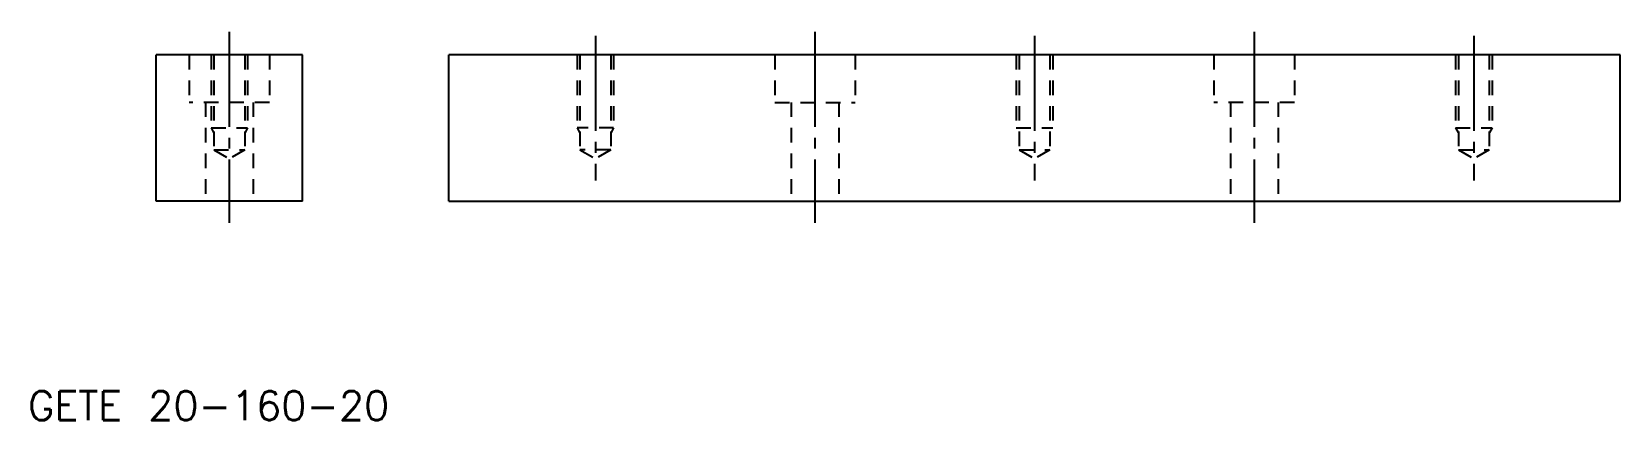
# Model space of a CAD drawing. Extents: x 44 to 261, y 331 to 385.
import ezdxf

# ---------------------------------------------------------------- set-up
doc = ezdxf.new("R2010")
doc.units = 0
doc.header["$MEASUREMENT"] = 0
doc.linetypes.add('CENTER', pattern=[17.5, 13, -1.5, 1.5, -1.5])
doc.linetypes.add('DASHED', pattern=[3.5, 2, -1.5])
doc.layers.get('0').update_dxf_attribs({"linetype": 'CONTINUOUS'})
doc.layers.add('CENTER', color=1, linetype='CENTER')
doc.styles.get("Standard").update_dxf_attribs({"font": 'txt.shx', "bigfont": '@extfont2.shx'})

msp = doc.modelspace()

# ---------------------------------------------------------------- linework, layer by layer
at = {"color": 7, "linetype": 'Continuous'}
for p, q in [((80.88, 381.43), (60.88, 381.43)), ((60.88, 361.43), (60.88, 381.43)), ((80.88, 361.43), (80.88, 381.43)), ((260.88, 381.43), (100.88, 381.43)), ((100.88, 361.43), (100.88, 381.43)), ((260.88, 361.43), (260.88, 381.43)), ((80.88, 361.43), (60.88, 361.43)), ((100.88, 361.43), (260.88, 361.43))]:
    msp.add_line(p, q, dxfattribs=at)
at = {"color": 3, "linetype": 'DASHED'}
for p, q in [((65.38, 381.43), (65.38, 374.93)), ((68.38, 381.43), (68.38, 371.43)), ((68.78, 381.43), (68.78, 368.43)), ((72.98, 381.43), (72.98, 368.43)), ((73.38, 381.43), (73.38, 371.43)), ((76.38, 381.43), (76.38, 374.93)), ((118.38, 381.43), (118.38, 371.43)), ((118.78, 381.43), (118.78, 368.43)), ((122.98, 381.43), (122.98, 368.43)), ((123.38, 381.43), (123.38, 371.43)), ((145.38, 381.43), (145.38, 374.93)), ((156.38, 381.43), (156.38, 374.93)), ((178.38, 381.43), (178.38, 371.43)), ((178.78, 381.43), (178.78, 368.43)), ((182.98, 381.43), (182.98, 368.43)), ((183.38, 381.43), (183.38, 371.43)), ((205.38, 381.43), (205.38, 374.93)), ((216.38, 381.43), (216.38, 374.93)), ((238.38, 381.43), (238.38, 371.43)), ((238.78, 381.43), (238.78, 368.43)), ((242.98, 381.43), (242.98, 368.43)), ((243.38, 381.43), (243.38, 371.43)), ((76.38, 374.93), (65.38, 374.93)), ((67.63, 374.93), (67.63, 361.43)), ((74.13, 374.93), (74.13, 361.43)), ((145.38, 374.93), (156.38, 374.93)), ((147.63, 374.93), (147.63, 361.43)), ((154.13, 374.93), (154.13, 361.43)), ((216.38, 374.93), (205.38, 374.93)), ((207.63, 374.93), (207.63, 361.43)), ((214.13, 374.93), (214.13, 361.43)), ((68.38, 371.43), (73.38, 371.43)), ((68.38, 371.43), (68.73, 370.83)), ((73.38, 371.43), (73.03, 370.83)), ((123.38, 371.43), (118.38, 371.43)), ((118.38, 371.43), (118.73, 370.83)), ((123.38, 371.43), (123.03, 370.83)), ((178.38, 371.43), (183.38, 371.43)), ((238.38, 371.43), (243.38, 371.43)), ((238.38, 371.43), (238.73, 370.83)), ((243.38, 371.43), (243.03, 370.83)), ((68.78, 368.43), (72.98, 368.43)), ((68.78, 368.43), (70.88, 367.22)), ((72.98, 368.43), (70.88, 367.22)), ((118.78, 368.43), (120.88, 367.22)), ((122.98, 368.43), (118.78, 368.43)), ((122.98, 368.43), (120.88, 367.22)), ((178.78, 368.43), (182.98, 368.43)), ((178.78, 368.43), (180.88, 367.22)), ((182.98, 368.43), (180.88, 367.22)), ((238.78, 368.43), (242.98, 368.43)), ((238.78, 368.43), (240.88, 367.22)), ((242.98, 368.43), (240.88, 367.22))]:
    msp.add_line(p, q, dxfattribs=at)
at = {"layer": 'CENTER', "color": 1, "linetype": 'CENTER'}
for p, q in [((70.88, 384.6), (70.88, 358.43)), ((150.88, 384.6), (150.88, 358.43)), ((210.88, 384.6), (210.88, 358.43)), ((120.88, 384.04), (120.88, 364.26)), ((180.88, 384.04), (180.88, 364.26)), ((240.88, 384.04), (240.88, 364.26))]:
    msp.add_line(p, q, dxfattribs=at)

# ---------------------------------------------------------------- texts
at = {"color": 7, "linetype": 'Continuous'}
msp.add_text('GETE 20-160-20', height=4, dxfattribs=at).set_placement((43.38, 331.43))

doc.saveas('drawing.dxf')
